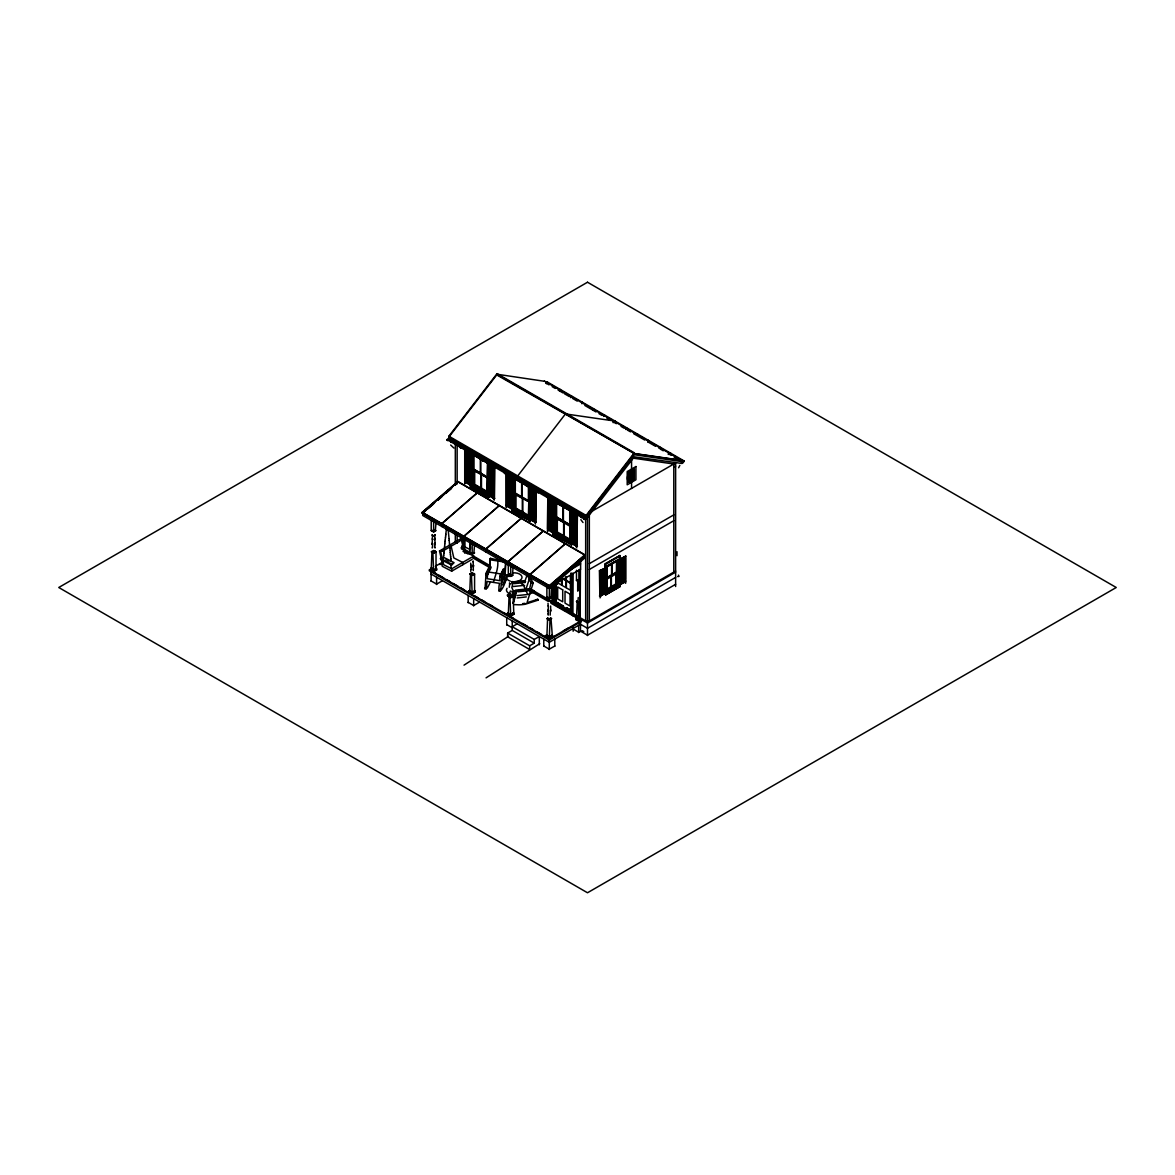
<?xml version="1.0" encoding="UTF-8"?>
<svg xmlns="http://www.w3.org/2000/svg" width="1175" height="1175" viewBox="0 0 1175 1175"><rect width="100%" height="100%" fill="white"/><g stroke="black" fill="none" stroke-linecap="round" stroke-linejoin="round"><path stroke-width="1.5" d="M431.21 568.215L430.52 568.48L433.619 570.272L436.145 568.215L436.718 569.816L433.619 571.593L430.52 569.816L431.21 568.215L433.619 569.611L433.619 571.593L432.885 552.558M472.174 591.936L472.174 593.86L469.075 592.068L469.075 590.746L472.174 591.936L475.273 590.746L475.273 592.068L472.174 593.86L471.439 574.81M578.159 602.246L578.893 621.281L580.788 620.194C581.654 616.948 577.483 619.269 578.893 621.281L575.794 619.504L578.041 617.022M502.885 561.048L490.416 558.331L489.402 566.541L485.76 573.738L485.745 574.707L487.537 574.502L487.272 578.717L499.816 580.656L499.845 576.896L501.417 577.131L505.074 568.964L505.676 561.533M577.982 585.87L578.041 584.548M577.821 590.202L577.982 588.264M485.965 574.267L485.202 586.824C483.145 589.63 487.713 589.292 488.066 586.545A38.422 8.122 -81.2 0 0 489.872 583.094L490.489 581.713M493.383 582.389C495.277 575.398 498.45 568.729 497.774 560.989L498.185 560.313M501.637 576.69L500.873 589.248C498.42 594.697 498.611 585.268 499.654 583.358L487.111 581.419L486.142 588.983M432.459 535.168L432.194 544.554M509.979 597.076L510.728 616.111L513.827 614.334L513.827 612.998L510.728 614.789L513.137 612.733L513.137 614.334L510.728 615.715L507.629 614.334L507.629 612.998L510.728 614.128L510.728 616.111L507.629 614.334L508.32 612.733M548.314 605.654L548.24 611.705L548.314 609.458M489.711 567.026L490.416 558.331M505.808 564.235L504.442 583.035L507.438 575.735L505.867 575.486M443.342 558.536L443.651 555.511M443.827 553.763L443.709 555.467M444.003 552.03L443.886 553.733M444.179 550.297L444.062 552M444.356 548.563L444.238 550.267M444.4 548.123L444.532 546.83M444.708 545.097L444.591 546.786M444.752 544.657L444.884 543.349M444.928 542.923L445.163 541.146M445.105 541.19L445.237 539.883M445.281 539.442L445.501 537.68M445.457 537.709L445.678 535.947M445.619 535.976L445.854 534.214M445.795 534.243L446.383 529M446.324 529.029L446.353 528.207M462.891 547.256L463.714 538.605M624.512 581.508C625.688 579.113 624.674 585.121 625.923 582.727M492.868 497.377L493.544 498.582M494.22 500.168L493.544 498.978M534.184 521.23L535.536 524.021M575.486 545.068L576.837 547.873M547.242 530.777L547.888 531.35L547.829 497.524L547.344 529.308C564.764 541.058 544.113 525.577 548.622 529.587M580.097 596.166L580.097 601.938M509.509 594.227L510.332 590.981M512.902 593.654L513.519 591.216L523.903 590.144M513.284 602.378L514.577 597.282L511.771 591.245M516.148 591.025L515.193 594.829L511.83 587.603L512.799 583.784L511.947 583.887M516.574 591.936L513.343 603.245A2.159 1.704 -24.9 0 0 512.843 603.274M525.636 589.967L529.308 579.202L530.836 579.172M526.841 575.706L525.166 580.567L511.61 582.036L512.021 582.947L525.592 581.478M531.188 582.227L529.367 589.615L515.311 591.113L515.722 592.024L515.384 590.188L528.956 588.719M529.719 576.749L533.171 583.02L527.032 602.687L536.05 599.852M506.381 579.113L503.987 585.282A38.422 8.122 -81.2 0 1 502.166 588.734L500.256 591.172M578.041 618.608L575.794 619.504L576.382 617.903L576.484 619.504L578.893 620.885L580.45 620.003M503.634 582.154L502.415 585.033M577.762 584.122L577.821 583.329M679.84 465.418L678.621 467.768M432.165 534.669L432.767 535.844M501.798 582.433L504.266 577.527M489.299 567.672L486.391 573.459L487.948 573.708L490.871 567.922M490.959 566.791L487.331 573.988L485.76 573.738M503.502 568.729L499.874 575.926L501.431 576.161M503.414 569.86L500.491 575.647L502.063 575.882L504.986 570.095M486.832 576.264L488.962 572.093L504.633 574.531L501.798 580.083M508.349 596.18L507.203 595.182L508.143 594.374A2.159 1.704 -24.9 0 1 509.142 594.197L509.348 594.212M507.615 596.077L508.569 595.284A2.159 1.704 -24.9 0 1 509.318 595.108M434.956 543.452L434.765 542.777M473.51 565.704L473.319 565.043M489.27 465.344L488.727 497.451L470.338 486.832L470.338 485.304L489.05 495.674L489.05 465.138M488.697 497.436L489.05 495.674M511.683 510.699L530.586 520.98L511.654 510.684L511.992 508.922M530.013 521.289L530.351 488.991M571.887 544.833L552.955 534.537L553.308 532.774L571.667 543.379L571.667 512.843M571.314 545.127L571.667 543.379M496.717 374.179L634.221 453.462L496.717 374.913L497.084 373.65L497.436 374.502M577.777 581.552L579.642 581.434M544.363 381.067L682.043 460.571L682.043 463.479L634.309 456.84L586.575 518.601L448.894 439.097L448.894 436.189L496.628 374.179L544.818 381.332M449.349 436.454L497.084 374.443M565.102 414.393L517.734 475.934L518.072 478.651M586.119 515.414L633.854 453.418L681.588 460.306M586.575 518.601L586.575 515.678L634.309 453.682L682.043 460.571M485.907 587.192L484.585 588.748M500.021 589.365L498.685 590.922M470.72 571.373L470.984 569.376M432.371 538.708L432.518 539.398M432.767 530.366L432.767 531.35M432.518 539.046L432.708 539.633M434.735 538.884L434.912 538.091M434.603 538.884L434.544 539.633M432.576 543.731L432.518 547.227M434.765 544.862L435.176 543.188M432.708 550.987C431.152 553.175 437.056 551.883 433.957 550.796M471.131 565.983L471.072 569.478M473.319 567.114L473.158 561.136M509.759 583.402L509.26 587.28M548.24 610.501L548.182 613.996M550.194 615.127L550.341 610.501M434.721 547.227L434.779 543.819M473.275 569.478L473.334 566.071M422.266 512.271L457.839 481.471L584.974 554.879L584.974 555.995L549.415 586.736L422.266 513.328L422.266 512.271L549.415 585.679M457.839 481.735L422.266 512.535L549.415 585.943M458.059 481.867L422.721 512.476L422.721 515.487L549.401 588.631L584.739 558.022L584.739 555.011L458.059 481.867L455.342 485.084M422.266 513.328L434.721 502.606M437.438 500.256L452.39 487.302M455.122 484.952L457.839 481.471M422.721 513.328L425.438 510.978M428.155 508.628L433.59 503.913M437.673 500.388L441.756 496.849M445.824 493.324L451.273 488.609M442.006 523.609L477.344 492.736L441.771 523.536L442.006 526.62M464.037 536.329L499.375 505.456L463.802 536.255L464.037 539.34M486.068 549.048L521.406 518.175L485.833 548.975L486.068 552.059M508.099 561.768L543.438 530.894L507.879 561.694L508.099 564.778M530.131 574.487L565.469 543.614L529.91 574.413L530.131 577.498M584.739 555.011L549.401 585.62L549.283 598.765L548.534 598.53M549.415 585.943L584.974 554.879M549.401 586.472L584.974 555.995M435.293 531.217L436.028 522.258M431.959 551.163L431.21 569.816M431.959 552.03L431.21 551.795L433.619 553.19L434.368 552.558M473.848 553.484L474.582 544.524M475.273 592.068L472.174 593.463L469.765 592.068L470.514 573.415M472.174 572.666L469.765 574.046L472.174 575.442L472.923 574.81M512.388 575.735L513.137 566.776M509.069 595.681L508.32 614.334L507.629 612.998L510.728 614.789M509.069 596.548L508.32 596.312L510.728 597.693L511.478 597.076M550.943 598.002L551.692 585.708M547.623 617.933L546.874 636.586L549.283 637.981L552.382 636.586L552.382 635.264L549.283 636.395L546.184 635.264L546.184 636.586L549.283 638.377L552.382 636.586L550.943 617.933M549.283 636.395L549.283 638.377L550.032 619.328M576.484 619.504L577.233 600.851M577.689 600.778L576.484 601.482L578.893 602.878L579.642 602.246M432.488 543.349L432.488 544.289M464.037 665.138L508.555 636.262M486.068 677.857L539.766 643.68M633.868 470.132L628.845 473.026M633.868 470.925L628.845 473.833M633.868 471.718L628.845 474.627M633.868 472.512L628.845 475.42M633.868 473.305L628.845 476.213M633.868 474.098L628.845 477.006M633.868 474.906L628.845 477.799M633.868 475.699L628.845 478.592M633.868 476.492L628.845 479.385M633.868 477.285L628.845 480.193M633.868 478.078L628.845 480.986M494.793 466.916L494.352 498.729L487.214 494.895L487.654 463.097M493.75 481.838L488.051 479.048L488.271 465.271M493.75 468.193L493.529 481.985M493.75 496.555L488.051 493.764L488.271 479.973M493.75 482.896L493.529 496.687M487.214 494.895L487.669 462.289L487.449 494.748L472.291 486.009L472.291 453.682M536.108 492.516L535.668 522.567L528.53 518.748L528.97 486.935M535.051 505.691L529.352 502.9L529.572 489.108M535.668 522.567L536.108 490.768M535.051 492.046L534.831 505.823M535.051 520.393L529.352 517.602L529.572 503.825M535.051 506.748L534.831 520.54M528.53 518.748L528.985 486.142L528.75 518.601L536.108 522.302M570.272 510.787L577.41 514.606L576.969 546.419L569.831 542.6L570.037 510.141M576.367 529.543L570.668 526.752L570.888 512.961M576.147 529.675L576.367 515.898M576.367 544.245L570.668 541.455L570.888 527.678M576.147 544.392L576.367 530.601M569.831 542.6L570.286 509.994L570.051 542.453L577.41 546.14M618.726 559.946L625.82 556.083L625.82 581.258L619.196 585.37L618.726 559.946L625.82 556.083M619.768 561.371L624.806 558.022M619.768 562.164L624.836 559.006M619.768 562.957L624.836 559.799M619.768 563.75L624.836 560.592M619.768 564.543L624.836 561.386M619.768 565.337L624.836 562.179M619.768 566.13L624.836 562.972M619.768 566.923L624.836 563.765M619.768 567.731L624.836 564.558M619.768 568.524L624.836 565.366M619.768 569.317L624.836 566.159M619.768 570.11L624.836 566.952M619.768 570.903L624.836 567.745M619.739 571.652L625.041 568.612L625.041 558.154M619.768 572.886L624.806 569.552M619.768 573.679L624.836 570.521M619.768 574.472L624.836 571.314M619.768 575.28L624.836 572.107M619.768 576.073L624.836 572.901M619.768 576.866L624.836 573.708M619.768 577.659L624.836 574.502M619.768 578.452L624.836 575.295M619.768 579.246L624.836 576.088M619.768 580.039L624.836 576.881M619.768 580.832L624.836 577.674M619.768 581.64L624.836 578.467M619.768 582.433L624.836 579.26M619.739 583.182L625.041 580.142L625.041 569.684M618.726 585.121L625.82 581.258M473.114 561.356L473.099 561.9M471.043 565.043L471.131 567.187M449.32 437.526L447.058 439.626A1.616 0.94 -60 0 0 448.204 440.302A1.586 0.911 -60 0 0 449.349 438.334M462.627 445.207L462.627 446.015A1.616 0.94 -60 0 1 461.511 447.983A1.616 0.94 -60 0 1 460.365 447.322L460.394 447.308A1.586 0.911 -60 0 0 461.511 447.939A1.586 0.911 -60 0 0 462.627 446.015M473.643 451.567L473.643 452.375A1.616 0.94 -60 0 1 472.526 454.343A1.616 0.94 -60 0 1 471.381 453.682L471.41 453.668A1.586 0.911 -60 0 0 472.526 454.314A1.586 0.911 -60 0 0 473.643 452.375M484.658 457.927L484.658 458.735A1.616 0.94 -60 0 1 483.542 460.703A1.616 0.94 -60 0 1 482.396 460.042L482.426 460.027A1.586 0.911 -60 0 0 483.542 460.673A1.586 0.911 -60 0 0 484.658 458.735M472.864 453.873L472.864 470.176L473.554 469.78M495.674 464.287L495.674 465.094A1.616 0.94 -60 0 1 494.558 467.062A1.616 0.94 -60 0 1 493.412 466.402L493.441 466.387A1.586 0.911 -60 0 0 494.558 467.033A1.586 0.911 -60 0 0 495.674 465.094M470.367 486.847L489.27 497.143M474.362 484.82L472.732 485.76L472.761 453.947L483.043 459.88M506.689 470.646L506.689 471.454A1.616 0.94 -60 0 1 505.573 473.422A1.616 0.94 -60 0 1 504.428 472.761L504.457 472.747A1.586 0.911 -60 0 0 505.573 473.393A1.586 0.911 -60 0 0 506.689 471.454M514.062 477.784L514.033 509.612L515.663 508.657M613.203 421.884L616.376 423.676M432.885 531.746L436.028 530.586L435.293 530.366M528.721 483.366L528.721 484.173A1.616 0.94 -60 0 1 527.604 486.142A1.616 0.94 -60 0 1 526.459 485.481L526.488 485.466A1.586 0.911 -60 0 0 527.604 486.112A1.586 0.911 -60 0 0 528.721 484.173M624.219 428.243L621.032 426.393M529.558 485.804L525.783 484.585M539.736 489.725L539.736 490.533A1.616 0.94 -60 0 1 538.62 492.501A1.616 0.94 -60 0 1 537.474 491.84L537.504 491.826A1.586 0.911 -60 0 0 538.62 492.472A1.586 0.911 -60 0 0 539.736 490.533M433.619 553.19L436.028 551.795L435.293 551.163M441.139 557.993L440.449 558.389L451.538 564.088L454.064 562.634L444.135 557.538L442.299 558.595L441.139 557.993L439.523 550.972L460.174 539.046L461.32 539.575L462.965 546.669L461.129 547.726L471.058 552.823M439.523 550.972L442.27 550.576M459.719 540.515L461.32 539.575M442.417 551.222L459.866 541.146M440.449 558.389L440.713 559.476L442.549 559.682L443.504 563.897L442.373 563.324L441.389 559.08M550.752 496.1L550.752 496.893A1.616 0.94 -60 0 1 549.636 498.861A1.616 0.94 -60 0 1 548.49 498.2L548.519 498.185A1.586 0.911 -60 0 0 549.636 498.832A1.586 0.911 -60 0 0 550.752 496.893M463.2 547.756L461.364 548.813L471.116 553.792M556.054 583.99L556.054 602.334L554.453 603.26L551.707 601.277L551.016 603.26L581.419 620.562L581.419 621.487L549.283 640.037L429.257 570.742L432.327 568.039M435.382 566.277L443.034 561.856M439.964 564.558L443.034 562.781M433.619 570.272L436.718 568.48L436.028 568.215M433.619 571.197L436.718 569.816M440.713 559.476L451.597 565.043L453.506 563.28M471.439 554.012L474.582 552.852L473.848 552.617M561.768 502.459L561.768 503.252A1.616 0.94 -60 0 1 560.651 505.221A1.616 0.94 -60 0 1 559.506 504.56L559.535 504.545A1.586 0.911 -60 0 0 560.651 505.191A1.586 0.911 -60 0 0 561.768 503.252M472.144 559.359L451.685 571.168L442.285 566.291L441.683 563.721L451.685 568.803L471.88 557.141M473.026 556.48L473.716 556.083L473.716 558.448M628.346 472.232L634.324 469.31L634.324 478.857C624.557 489.857 625.746 468.252 634.324 469.31M442.108 580.935L436.601 584.122L431.093 580.935M572.783 508.819L572.783 509.612A1.616 0.94 -60 0 1 571.667 511.58A1.616 0.94 -60 0 1 570.521 510.919L570.551 510.905A1.586 0.911 -60 0 0 571.667 511.551A1.586 0.911 -60 0 0 572.783 509.612M628.346 481.765L634.324 478.857M472.174 575.442L474.582 574.046L473.848 573.415M590.893 511.874L675.625 462.95L675.625 586.516M552.984 534.552L570.36 543.952M555.143 533.567L555.143 501.24L555.114 533.582L570.286 542.321M555.349 533.45L555.481 501.578M586.09 516.501L583.828 518.601L447.058 439.626A1.586 0.911 -60 0 0 448.233 440.272A1.616 0.94 -60 0 0 449.349 438.304M681.588 461.364L681.588 462.157A1.616 0.94 -60 0 0 682.734 462.818A1.616 0.94 -60 0 0 683.879 460.835L547.109 381.86A1.616 0.94 -60 0 1 546.258 383.637A1.586 0.911 -60 0 0 547.109 381.904M589.336 515.957L587.5 517.015L587.5 635.572M673.789 467.195L675.625 466.137M509.979 576.264L513.137 575.104M479.18 602.334L473.672 605.522L468.164 602.334M510.728 597.693L513.137 596.312L512.388 595.681M568.171 571.109L580.612 563.912M589.336 563.648L673.789 514.885M550.957 586.34L580.612 569.214L580.612 560.313M589.336 569.478L673.789 520.716M577.233 580.905L576.484 580.274L577.689 579.583M604.949 569.346L604.949 563.912L619.857 555.569L619.857 558.742L605.169 567.231L605.169 564.044L619.857 555.569M605.169 564.573L619.857 556.098M546.874 585.708L546.874 597.37L549.283 598.765L551.692 597.37L550.943 597.135M576.484 570.286L576.484 580.274L578.893 581.669L580.097 580.979M606.55 566.174L618.256 559.682M556.054 598.501L555.834 601.806L555.834 583.902M517.279 623.808L512.227 626.716L534.258 639.435L539.31 636.527L539.31 644.811M554.424 602.893L556.054 601.938L563.574 606.285L556.025 601.952M507.629 633.075L529.661 645.795L529.661 649.511L507.629 636.791L507.629 633.075L512.227 630.432L534.258 643.151L534.258 639.435M607.548 577.248L616.992 571.799M607.123 577.894L616.537 572.46M607.548 578.041L616.992 572.592M606.667 579.348L617.683 572.989L617.683 559.873M547.623 618.799L546.874 618.564L549.283 619.959L551.692 618.564L550.943 618.799M578.893 602.878L580.097 602.173M606.432 589.351L615.847 583.916L615.847 572.857M606.741 589.909L616.302 584.518L616.537 561.4L607.123 566.835L607.108 592.494L599.852 596.239L599.426 570.786L607.108 567.319L599.426 570.786M606.373 590.379L616.42 584.592M607.548 590.364L616.992 584.915L616.992 573.444M605.169 593.199L620.209 584.944L620.209 586.472L605.492 594.976L620.18 586.487M573.048 614.393L573.723 613.996L573.048 615.994L573.048 614.393L551.016 601.673M577.689 617.345L575.794 618.447L578.893 620.224L580.788 619.137M529.661 645.795L534.258 643.151M575.794 619.504L577.689 618.403M553.968 636.277L549.283 638.98L549.283 649.555M563.339 630.872L568.01 628.17M581.419 620.562L549.283 639.112L429.257 569.816M580.494 624.263L549.283 642.284L431.093 574.046M675.625 571.065L587.5 621.942L530.85 589.248M675.625 572.137L587.5 623.014L573.341 614.833M554.791 646L549.283 649.173L543.775 646M675.625 577.424L587.5 628.302L579.627 623.763M675.625 584.313L587.5 635.205L580.494 631.151L578.658 632.223L573.15 629.036M473.231 570.639L473.378 569.376M464.727 450.084L465.212 481.368L471.219 485.804L464.727 481.618L464.727 450.084L471.219 454.27L471.219 485.804M470.705 468.898L465.491 465.799L465.726 452.037M471.219 454.27L471.704 485.554M470.705 455.239L470.455 469.016M470.705 483.601L465.491 480.516L465.726 466.739M465.491 466.872L470.705 469.956M512.006 492.736L506.792 489.652L507.042 475.875M512.52 478.122L512.52 509.656L506.043 505.456L506.043 473.922L512.52 478.122L512.52 509.656M512.006 507.453L506.792 504.354L507.042 490.592M512.006 493.808L511.771 507.571M506.043 505.456L507.306 505.735M553.322 516.589L548.108 513.504L548.343 499.728M547.344 497.774L554.321 501.725L554.321 533.259M548.108 499.86L553.322 502.944M553.322 531.306L548.108 528.207L548.343 514.444M553.322 517.646L553.072 531.423M600.513 572.269L606.271 569.346L606.271 579.818L600.484 582.55M600.513 573.062L606.08 570.183M600.513 573.855L606.08 570.977M600.513 574.648L606.08 571.77M600.513 575.442L606.08 572.563M600.513 576.235L606.08 573.371M600.513 577.028L606.08 574.164M600.513 577.821L606.08 574.957M600.513 578.629L606.08 575.75M600.513 579.422L606.08 576.543M600.513 580.215L606.08 577.336M600.513 581.008L606.08 578.129M600.513 581.801L606.08 578.923M600.513 583.784L606.271 580.876L606.271 591.348L600.484 594.08M600.513 584.577L606.08 581.713M600.513 585.37L606.08 582.506M600.513 586.163L606.08 583.299M600.513 586.971L606.08 584.092M600.513 587.764L606.08 584.886M600.513 588.558L606.08 585.679M600.513 589.351L606.08 586.472M600.513 590.144L606.08 587.28M600.513 590.937L606.08 588.073M600.513 591.73L606.08 588.866M600.513 592.523L606.08 589.659M600.513 593.331L606.08 590.452M599.426 595.96L607.108 592.494M434.765 544.289L434.765 543.349M532.172 591.921L533.993 591.069L534.419 591.98L528.295 594.447M535.962 600.058L537.768 599.206L538.194 600.117L525.328 604.229A38.422 30.3 -24.9 0 1 518.557 604.817L514.209 604.596M536.314 599.735L536.887 599.514A3.202 2.526 -24.9 0 1 537.504 599.397L538.194 600.117M529.778 591.642L532.686 590.467A3.202 2.526 -24.9 0 1 533.303 590.349L533.993 591.069M469.765 590.482L469.075 590.746L472.174 592.538L475.273 590.746L474.582 590.482M433.942 531.541L434.486 530.366M432.576 535.859L434.486 535.844L434.794 534.596M434.016 536.079L435.088 534.669M471.851 573.048C468.752 574.149 474.656 575.442 473.099 573.253M510.391 595.314C507.306 596.401 513.211 597.693 511.654 595.505M580.097 581.214L578.041 581.038M579.818 601.732L577.645 601.394M431.959 530.366L431.21 530.586L431.21 520.598M431.959 531.217L431.21 530.586L434.368 531.746M435.293 552.03L436.028 551.795L436.028 569.816M470.514 552.617L469.765 552.852L469.765 542.865M470.514 553.484L469.765 552.852L472.923 554.012M473.848 574.281L474.582 574.046L474.582 592.068M509.069 574.883L508.32 575.104L508.32 565.116M509.069 575.735L508.32 575.104L511.478 576.264M512.388 596.548L513.137 596.312L513.827 614.334L513.255 612.733M576.484 580.274L577.233 580.053M547.623 597.135L546.874 597.37L547.623 598.002M549.283 598.765L550.032 598.53M517.176 597.943L526.341 596.915M514.356 583.652L525.254 582.477L524.828 581.566M518.131 591.789L529.029 590.614L528.618 589.703M512.976 586.531L523.536 585.444L527.737 594.491L517.176 595.578M531.599 583.138L533.171 583.02M512.579 596.621L514.768 596.665M565.836 413.982L613.203 420.812L613.203 422.677M682.043 461.628L634.309 454.74L586.575 516.75L448.894 437.247M633.325 458.177L673.789 464.008L673.789 572.137M489.99 559.109L491.561 559.359M491.502 560.02L504.046 561.958M678.445 575.104L679.047 576.426L677.593 576.558M576.484 601.482L577.233 601.717M469.765 574.046L470.514 574.281M551.692 634.999L552.382 635.264L549.283 637.056L546.184 635.264M450.025 545.743L451.141 546.184L453.829 557.934L462.7 562.443L462.7 564.808M463.714 551.002L473.716 556.083M463.023 551.398L464.154 551.971L463.523 549.151M470.411 549.738L462.48 545.67L462.744 546.757M461.804 546.067L462.965 546.669M445.986 559.432L449.173 561.077M487.214 463.361L494.352 467.195L494.352 498.729M488.051 465.403L493.72 468.355M528.53 487.214L535.668 491.032M488.242 466.225L493.72 469.163M488.242 467.018L493.72 469.956M529.352 489.255L535.022 492.207M488.242 467.812L493.72 470.749M529.558 490.078L535.022 493.001M488.242 468.605L493.72 471.542M529.558 490.871L535.022 493.794M570.859 513.137L576.337 516.06M570.668 513.108L576.147 516.031M488.242 469.413L493.72 472.335M529.558 491.664L535.022 494.602M570.859 513.93L576.337 516.853M488.242 470.206L493.72 473.128M529.558 492.457L535.022 495.395M570.859 514.723L576.337 517.646M488.242 470.999L493.72 473.922M529.558 493.25L535.022 496.188M570.859 515.517L576.337 518.439M488.242 471.792L493.72 474.715M529.558 494.058L535.022 496.981M570.859 516.31L576.337 519.232M488.242 472.585L493.72 475.522M529.558 494.851L535.022 497.774M570.859 517.103L576.337 520.04M488.242 473.378L493.72 476.316M529.558 495.644L535.022 498.567M570.859 517.896L576.337 520.833M488.242 474.171L493.72 477.109M529.558 496.438L535.022 499.36M570.859 518.689L576.337 521.627M488.242 474.964L493.72 477.902M529.558 497.231L535.022 500.153M570.859 519.497L576.337 522.42M488.242 475.772L493.72 478.695M529.558 498.024L535.022 500.961M570.859 520.29L576.337 523.213M488.242 476.565L493.72 479.488M529.558 498.817L535.022 501.754M570.859 521.083L576.337 524.006M488.242 477.358L493.72 480.281M529.558 499.61L535.022 502.548M570.859 521.876L576.337 524.799M488.242 478.152L493.72 481.074M529.558 500.418L535.022 503.341M570.859 522.669L576.337 525.592M529.558 501.211L535.022 504.134M570.859 523.462L576.337 526.4M529.558 502.004L535.022 504.927M570.859 524.256L576.337 527.193M488.051 480.105L493.72 483.087M570.859 525.049L576.337 527.986M488.242 480.942L493.72 483.88M488.242 481.735L493.72 484.673M570.859 525.857L576.337 528.779M529.352 503.957L535.022 506.924M488.242 482.543L493.72 485.466M529.558 504.795L535.022 507.732M488.242 483.336L493.72 486.259M529.558 505.588L535.022 508.525M570.859 527.854L576.337 530.777M570.668 527.81L576.147 530.733M488.242 484.129L493.72 487.052M529.558 506.381L535.022 509.318M570.859 528.647L576.337 531.57M488.242 484.923L493.72 487.845M529.558 507.174L535.022 510.112M570.859 529.44L576.337 532.363M488.242 485.716L493.72 488.638M529.558 507.982L535.022 510.905M570.859 530.233L576.337 533.171M488.242 486.509L493.72 489.446M529.558 508.775L535.022 511.698M570.859 531.027L576.337 533.964M488.242 487.302L493.72 490.239M529.558 509.568L535.022 512.491M570.859 531.82L576.337 534.757M488.242 488.095L493.72 491.032M529.558 510.361L535.022 513.284M570.859 532.613L576.337 535.55M488.242 488.903L493.72 491.826M529.558 511.154L535.022 514.092M570.859 533.421L576.337 536.343M488.242 489.696L493.72 492.619M529.558 511.947L535.022 514.885M570.859 534.214L576.337 537.137M488.242 490.489L493.72 493.412M529.558 512.741L535.022 515.678M570.859 535.007L576.337 537.93M619.739 561.18L619.974 571.784M488.242 491.282L493.72 494.205M529.558 513.534L535.022 516.471M570.859 535.8L576.337 538.723M488.242 492.075L493.72 495.013M529.558 514.342L535.022 517.264M570.859 536.593L576.337 539.531M488.242 492.868L493.72 495.806M529.558 515.135L535.022 518.058M570.859 537.386L576.337 540.324M529.558 515.928L535.022 518.851M570.859 538.179L576.337 541.117M529.558 516.721L535.022 519.644M570.859 538.972L576.337 541.91M489.079 495.395L494.793 498.45M570.859 539.78L576.337 542.703M570.859 540.573L576.337 543.496M619.739 572.71L619.974 583.299M548.226 615.157L548.093 613.893M545.92 383.035L549.048 384.842M552.177 386.648L555.305 388.455M558.125 390.085L563.133 392.964M564.426 393.713L569.39 396.577M572.519 398.384L577.219 401.101M584.9 405.507L595.989 411.94M599.044 413.703L602.217 415.495M606.902 418.241L610.075 420.077M627.288 430.006L630.549 431.857M633.545 433.619L644.708 440.038M647.631 441.756L655.444 446.265M660.144 448.982L663.273 450.789M671.263 455.371L668.281 453.682L668.281 454.475M674.2 457.09L677.358 458.911M497.084 373.65L634.221 452.742M448.894 436.189L586.575 515.678M449.32 438.319L586.119 517.279A1.616 0.94 -60 0 1 584.974 519.262A1.616 0.94 -60 0 1 583.828 518.601A1.586 0.911 -60 0 0 584.944 519.218A1.586 0.911 -60 0 0 586.061 517.279M455.489 442.52L460.189 445.222M477.403 455.166L480.531 456.972M497.73 466.916L500.873 468.722M538.414 490.401L541.543 492.207M558.757 502.136L561.885 503.943M519.908 481.207L522.992 482.808M556.421 502.254L559.462 504.002M562.487 505.749L565.513 507.497M487.096 462.95L474.01 455.401L474.01 469.647L487.096 477.197M583.02 522.552L580.876 519.673M475.023 469.824L485.304 475.758M514.87 492.824L529.558 501.314M556.172 516.677L567.922 523.462M475.023 470.617L488.242 478.254L472.864 470.176M517.808 495.321L529.558 502.107L514.18 494.029M569.39 525.107L555.481 517.867L570.169 526.356M617.8 559.946L617.815 585.4L616.185 584.445M529.088 515.693L516.016 508.129L516.016 495.674M570.404 539.531L557.317 531.981L557.317 519.526M477.388 486.567L474.245 484.878L487.757 492.824M480.12 488.271L487.581 492.442M528.882 516.295L515.561 508.731L527.56 515.796M570.609 540.383L556.862 532.583L570.374 540.515M488.242 493.764L473.554 485.275L473.554 468.987M529.558 517.602L514.87 509.127L514.87 494.646M570.859 541.455L556.172 532.98L556.172 518.483M470.367 485.26L488.727 495.865M511.683 509.113L530.043 519.717M552.984 532.965L571.344 543.555M605.977 565.836L606.799 566.321M620.18 584.9L606.579 592.156L618.256 585.649L618.021 559.55M563.324 578.643L565.924 580.142L565.924 576.631M557.552 582.8L561.562 585.121L561.562 578.159M422.486 513.196L549.636 586.604M566.57 607.695L571.006 610.251M566.556 607.813L571.079 610.618M566.541 608.033L571.05 610.633M571.887 611.881L555.364 602.334L555.364 582.756M464.757 551.075L469.706 553.939M472.629 555.628L490.107 565.718M504.09 573.797L508.937 576.587M521.406 583.784L524.637 585.649M573.723 614.393L570.977 612.674L571.212 573.136M464.757 552.147L467.9 553.954M472.629 556.686L489.931 566.673M530.85 590.305L554.453 603.935M554.85 604.684L565.865 611.044M569.008 612.865L573.723 615.582M472.453 557.64L489.813 567.672M532.466 592.288L548.255 601.409M581.419 621.487L580.494 620.958L580.494 631.533M582.08 630.637L583.769 631.607M433.619 550.399L436.028 551.795M435.822 573.473L431.093 570.742L431.093 581.317M438.98 575.28L443.709 578.012M446.853 579.833L450.01 581.654M453.153 583.476L457.883 586.207M461.041 588.029L464.198 589.85M467.342 591.657L472.071 594.388M475.229 596.21L478.372 598.031M481.53 599.852L484.673 601.673M489.402 604.405L492.56 606.227M503.59 612.586L513.049 618.05M522.493 623.514L527.222 626.231M530.38 628.052L533.523 629.873M536.681 631.695L541.411 634.427M544.568 636.248L550.208 639.508M506.719 624.601L512.227 627.773M548.314 499.889L553.293 503.106M548.314 500.697L553.293 503.899M548.314 501.49L553.293 504.692M548.314 502.283L553.293 505.5M506.792 476.007L511.977 479.253L511.771 492.868M548.314 503.076L553.293 506.293M507.012 476.844L511.977 480.061M548.314 503.869L553.293 507.086M507.012 477.637L511.977 480.854M548.314 504.663L553.293 507.879M507.012 478.431L511.977 481.647M548.314 505.456L553.293 508.672M465.491 452.155L470.676 455.415M507.012 479.224L511.977 482.44M465.697 452.992L470.676 456.208M548.314 506.249L553.293 509.465M507.012 480.017L511.977 483.233M465.697 453.785L470.676 457.002M548.314 507.057L553.293 510.258M507.012 480.81L511.977 484.027M465.697 454.578L470.676 457.795M548.314 507.85L553.293 511.052M507.012 481.618L511.977 484.82M548.314 508.643L553.293 511.859M465.697 455.371L470.676 458.588M507.012 482.411L511.977 485.613M465.697 456.179L470.676 459.381M548.314 509.436L553.293 512.653M507.012 483.204L511.977 486.421M465.697 456.972L470.676 460.174M548.314 510.229L553.293 513.446M507.012 483.997L511.977 487.214M465.697 457.765L470.676 460.982M548.314 511.022L553.293 514.239M507.012 484.79L511.977 488.007M548.314 511.815L553.293 515.032M465.697 458.558L470.676 461.775M507.012 485.583L511.977 488.8M465.697 459.352L470.676 462.568M548.314 512.608L553.293 515.825M507.012 486.377L511.977 489.593M465.697 460.145L470.676 463.361M507.012 487.17L511.977 490.386M465.697 460.938L470.676 464.154M507.012 487.978L511.977 491.179M548.108 514.562L553.293 517.822M465.697 461.731L470.676 464.947M507.012 488.771L511.977 491.972M548.314 515.414L553.293 518.63M465.697 462.539L470.676 465.741M548.314 516.207L553.293 519.423M465.697 463.332L470.676 466.534M548.314 517L553.293 520.217M465.697 464.125L470.676 467.342M506.792 490.709L511.977 493.985M548.314 517.793L553.293 521.01M465.697 464.918L470.676 468.135M507.012 491.561L511.977 494.778M548.314 518.586L553.293 521.803M507.012 492.354L511.977 495.571M548.314 519.379L553.293 522.596M507.012 493.147L511.977 496.364M465.697 466.916L470.676 470.132M548.314 520.187L553.293 523.389M507.012 493.941L511.977 497.157M465.697 467.709L470.676 470.925M548.314 520.98L553.293 524.182M507.012 494.748L511.977 497.95M548.314 521.773L553.293 524.99M465.697 468.502L470.676 471.718M507.012 495.542L511.977 498.743M465.697 469.295L470.676 472.512M548.314 522.567L553.293 525.783M507.012 496.335L511.977 499.551M465.697 470.103L470.676 473.305M548.314 523.36L553.293 526.576M507.012 497.128L511.977 500.344M465.697 470.896L470.676 474.098M548.314 524.153L553.293 527.369M507.012 497.921L511.977 501.137M548.314 524.946L553.293 528.163M465.697 471.689L470.676 474.906M507.012 498.714L511.977 501.931M465.697 472.482L470.676 475.699M548.314 525.739L553.293 528.956M507.012 499.507L511.977 502.724M465.697 473.275L470.676 476.492M548.314 526.547L553.293 529.749M507.012 500.3L511.977 503.517M548.314 527.34L553.293 530.542M465.697 474.068L470.676 477.285M507.012 501.108L511.977 504.31M465.697 474.862L470.676 478.078M507.012 501.901L511.977 505.103M465.697 475.655L470.676 478.871M507.012 502.694L511.977 505.911M465.697 476.462L470.676 479.664M507.012 503.488L511.977 506.704M465.697 477.256L470.676 480.457M465.697 478.049L470.676 481.265M465.697 478.842L470.676 482.058M507.82 506.058L513.005 509.407M465.697 479.635L470.676 482.852M600.484 572.078L600.704 582.683M600.484 583.608L600.704 594.212M556.979 583.652L557.435 584.445M548.534 619.328L549.283 619.959M600.028 597.869L601.365 594.917M509.788 583.623L509.627 583.902M509.803 584.151L509.451 583.006M434.882 538.708L434.735 539.398M453.888 448.057L450.657 445.017M578.1 599.852L578.232 597.517M605.492 593.375L605.522 594.947M527.619 575.574L530.982 582.815M440.669 551.501L442.299 558.595M450.524 563.78L451.229 567.819M505.926 506.924L506.572 507.497L506.513 473.672M466.005 481.882C464.874 479.488 465.755 485.481 464.624 483.087M470.279 545.024L470.044 543.114M470.22 545.053L470.529 548.446M448.204 529.22L448.336 530.674M449.026 538.429L448.277 530.703M449.07 538.914L449.202 540.368M449.379 542.307L449.144 540.397M449.423 542.791L449.555 544.231M449.731 546.169L449.496 544.275M449.907 548.108L449.673 546.213M449.952 548.593L450.084 550.047M450.128 550.532L450.245 552.514M450.304 552.47L450.422 554.453M450.48 554.409L450.598 556.392M450.657 556.348L450.774 558.316M450.833 558.287L450.95 560.255M451.009 560.225L451.141 561.679M550.62 606.021L550.722 611.323M434.956 539.237L435.058 544.554M434.794 535.168L434.735 538.253M451.538 564.088L451.597 565.043M580.097 595.989L579.76 581.038M578.893 619.298L578.893 620.224M677.006 551.721L677.006 555.702M633.854 469.045L633.854 478.592M631.562 459.513L631.562 469.045M631.562 482.293L631.562 488.418M628.816 472.497L628.816 482.029M625.335 557.626L625.335 579.202M619.622 555.437L619.622 586.178M619.196 560.196L619.196 585.37M612.058 563.985L612.058 575.045M611.602 564.25L611.602 575.309M611.367 577.145L611.367 586.501M610.912 575.706L610.912 586.766M606.682 567.04L606.682 590.423M599.852 571.065L599.852 596.239M589.336 512.77L589.336 620.885M585.664 517.778L585.664 620.885M580.45 569.111L580.097 620.723L580.097 569.317M578.893 570.007L578.893 581.669M578.658 625.32L578.658 632.591M578.041 583.681L578.041 590.775M577.689 580.332L577.689 590.966M576.969 514.885L576.969 546.419M573.15 627.597L573.15 631.239M572.812 573.106L572.577 613.6L572.577 573.694M570.977 573.238L570.977 612.807M570.404 575.706L570.404 582.727L566.379 580.406L566.379 576.896M564.088 521.641L564.088 535.888M563.633 523.095L563.633 535.624M563.398 507.012L563.398 521.245M562.942 506.748L562.942 520.98M554.791 639.112L554.791 646.382M554.453 583.285L554.453 603.26M554.218 583.035L553.998 602.863L553.998 584.959M553.836 501.975L553.836 533.509M553.072 503.062L553.072 516.721M552.617 585.297L552.382 601.938L552.382 583.799M550.458 597.458L548.975 598.31L548.108 597.458M550.62 609.81L550.62 610.78M550.546 618.094L548.945 619.019L548.035 618.094M548.02 603.289L548.182 606.168M543.775 639.112L543.775 646.382M522.787 497.803L522.787 512.036M522.317 497.539L522.317 511.771M522.097 483.16L522.097 497.407M521.641 482.896L521.641 497.143M513.827 477.388L513.607 509.862L513.607 477.52M512.227 620.885L512.227 630.432M511.903 575.192L510.42 576.058L509.553 575.192M510.728 566.512L510.728 576.499M506.719 617.712L506.719 624.982M487.787 477.593L487.787 491.84L474.7 484.291L474.7 470.044M481.471 473.951L481.471 488.198M481.016 473.687L481.016 487.933M480.781 459.308L480.781 473.554M480.325 459.043L480.325 473.29M473.672 598.633L473.672 605.889M473.349 552.94L472.497 553.792L470.999 552.94M473.51 565.293L473.51 566.262M472.526 453.55L472.497 485.892M472.174 544.245L472.174 554.248M470.911 454.74L470.911 486.538M470.69 454.549L470.69 485.084M470.72 563.163L470.749 566.805M470.455 470.073L470.455 483.718M468.164 595.446L468.164 602.716M464.771 539.56L464.771 553.219M464.433 537.988L464.433 546.845M463.229 537.886L463.229 546.904M460.82 536.505L460.82 540.103M457.148 445.428L457.148 483.953M457.148 534.287L457.148 543.144M455.312 444.782L455.312 482.94M455.312 533.215L455.312 542.086M451.685 568.803L451.685 571.168M436.601 577.233L436.601 584.504M435.073 548.005L434.823 547.124M433.619 520.319L433.619 531.981M432.459 534.596L432.459 535.536M432.297 543.041L432.297 544.01M432.429 547.124L432.18 548.005M512.726 572.915A7.784 4.494 0 0 1 522.008 577.615A7.784 4.494 0 0 1 511.742 581.581M510.347 581.228A7.784 4.494 0 0 1 509.495 573.752M514.239 594.55A7.784 4.494 0 0 1 511.742 594.3M510.347 593.948A7.784 4.494 0 0 1 507.042 588.322M524.902 603.318A38.422 30.3 -24.9 0 1 522.625 603.627M517.734 477.784A1.616 0.94 -60 0 1 516.589 479.782A1.616 0.94 -60 0 1 515.443 479.121L515.472 479.106A1.586 0.911 -60 0 0 516.589 479.752A1.586 0.911 -60 0 0 517.705 477.814M469.662 590.482L469.075 592.068L469.662 590.482M546.772 634.999L546.184 636.586L546.772 634.999M450.73 441.462C450.275 443.827 454.24 440.787 450.73 441.462M581.082 516.721C580.626 519.086 584.592 516.031 581.082 516.721M587.5 282.235L58.75 587.5L587.5 892.765L1116.25 587.5L587.5 282.235M560.416 389.542L560.387 389.571A1.586 0.911 -60 0 1 559.829 391.011A1.616 0.94 -60 0 0 560.416 389.542M571.432 395.902L571.403 395.931A1.586 0.911 -60 0 1 570.58 397.649A1.616 0.94 -60 0 0 571.432 395.902M582.447 402.276L582.418 402.291A1.586 0.911 -60 0 1 581.86 403.73A1.616 0.94 -60 0 0 582.447 402.276M593.463 408.636L593.434 408.65A1.586 0.911 -60 0 1 592.876 410.09A1.616 0.94 -60 0 0 593.463 408.636M604.479 414.995L604.449 415.01A1.586 0.911 -60 0 1 603.891 416.449A1.616 0.94 -60 0 0 604.479 414.995M615.494 421.355L615.465 421.37A1.586 0.911 -60 0 1 615.142 422.471A1.616 0.94 -60 0 0 615.494 421.355M626.51 427.715L626.481 427.729A1.586 0.911 -60 0 1 625.658 429.448A1.616 0.94 -60 0 0 626.51 427.715M637.526 434.074L637.496 434.089A1.586 0.911 -60 0 1 637.173 435.191A1.616 0.94 -60 0 0 637.526 434.074M648.541 440.434L648.512 440.449A1.586 0.911 -60 0 1 647.954 441.888A1.616 0.94 -60 0 0 648.541 440.434M659.557 446.794L659.528 446.808A1.586 0.911 -60 0 1 658.969 448.248A1.616 0.94 -60 0 0 659.557 446.794M635.925 466.534L627.2 471.557L627.2 484.82L635.925 479.782L635.925 466.534M670.572 453.153L670.543 453.168A1.586 0.911 -60 0 1 670.22 454.27A1.616 0.94 -60 0 0 670.572 453.153M683.879 460.835L681.588 462.127A1.586 0.911 -60 0 0 682.704 462.774A1.586 0.911 -60 0 0 683.835 460.835M528.412 486.803L515.326 479.253L515.326 493.485L528.412 501.049L528.412 486.803M569.713 510.655L556.627 503.106L556.627 517.338L569.713 524.887L569.713 510.655M528.985 518.469L513.827 509.73L528.956 518.483M565.924 580.67L562.032 578.423L562.032 585.385L565.924 587.632L565.924 580.67M570.404 583.255L566.379 580.935L566.379 587.897L570.404 590.217L570.404 583.255M562.707 589.879L557.67 586.971L557.67 598.898L562.707 601.806L562.707 589.879M570.051 594.124L565.013 591.216L565.013 603.127L570.051 606.05L570.051 594.124"/></g></svg>
